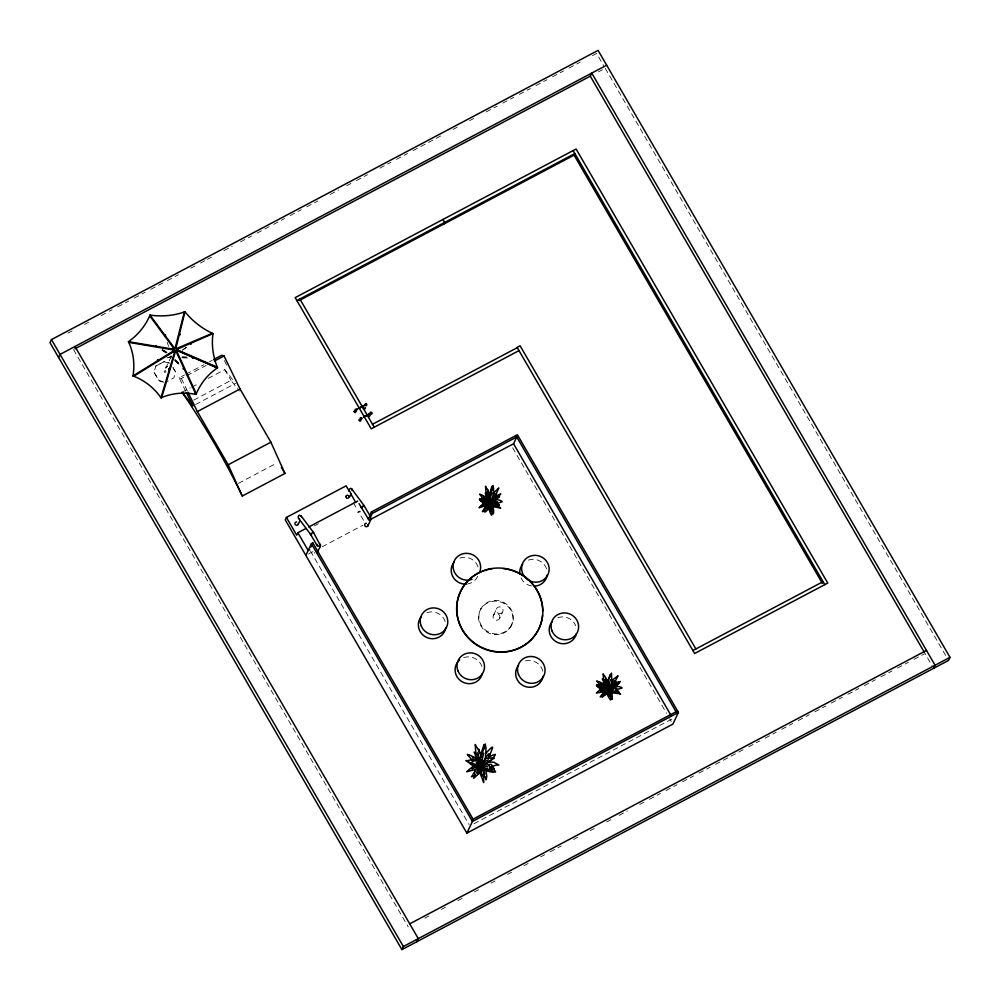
<?xml version="1.0" encoding="UTF-8"?>
<svg xmlns="http://www.w3.org/2000/svg" width="1000" height="1000" viewBox="0 0 1000 1000"><rect width="100%" height="100%" fill="white"/><g stroke="black" fill="none" stroke-linecap="round" stroke-linejoin="round"><path stroke-width="0.75" stroke-dasharray="5 3.75" d="M163.9 382.275L159.012 380.838L154.025 372.25L155.8 366.075L164.462 361.5L169.35 362.938M164.175 370.962L164.55 372.35L165.963 372.025L165.588 370.637L164.175 370.962L166.137 366.825L167.55 366.5M166.137 366.825L166.125 367.837M173.062 367.587L175.55 371.887L173.9 377.788L166.363 381.975M170.987 357.837L171.262 356.962M155.8 366.075L164.462 361.5M154.025 372.25L159.137 380.562L164.025 382M171.375 356.2L166.287 366.912L167.45 366.65M175.55 371.887L171.163 364.787M480.85 609.038L481.188 608.325M493.512 615.138L496.688 608.462M499.475 618.688A3.475 3.325 25.4 0 0 496.5 613.562A3.475 3.325 25.4 0 0 493.512 618.5A3.475 3.325 25.4 0 0 499.475 618.688L502.65 612.013A3.475 3.325 25.4 0 0 499.675 606.875A3.475 3.325 25.4 0 0 496.688 611.812A3.475 3.325 25.4 0 0 502.65 612.013M510.65 626.775A17.35 16.65 25.4 0 0 495.775 601.138A17.35 16.65 25.4 0 0 480.825 625.8A17.35 16.65 25.4 0 0 510.65 626.775L510.975 626.075A17.35 16.65 25.4 0 0 496.112 600.438A17.35 16.65 25.4 0 0 481.15 625.1A17.35 16.65 25.4 0 0 510.975 626.075M182.8 350.012L186.537 347.3M182.237 350.213L185.963 347.525M170.65 357.15L171.038 356.037L170.65 357.15L167.75 357.925M67.95 333.162L72.088 330.975M84.513 324.4L88.65 322.212M101.075 315.637L107.975 311.988M109.362 311.25L112.112 309.8M117.638 306.875L128.688 301.038M134.2 298.113L145.25 292.262M150.762 289.35L165.95 281.312M167.338 280.587L178.375 274.738M190.8 268.175L194.938 265.975M200.463 263.062L205.987 260.138M207.362 259.413L211.5 257.213M223.925 250.637L232.213 246.262M240.487 241.875L251.537 236.038M257.062 233.113L272.238 225.087M273.625 224.35L284.662 218.512M290.188 215.588L301.225 209.75M306.75 206.825L317.8 200.987M330.213 194.412L338.5 190.025M346.788 185.65L350.925 183.463M356.45 180.538L367.488 174.7M379.913 168.125L390.95 162.275M396.475 159.362L407.525 153.512M413.038 150.6L440.65 135.988M453.075 129.425L457.212 127.225M469.637 120.65L473.775 118.462M486.2 111.888L497.238 106.05M502.762 103.125L513.812 97.287M519.325 94.362L530.375 88.525M535.9 85.6L546.938 79.763M552.463 76.838L563.5 71M569.025 68.075L580.062 62.237M592.487 55.663L596.625 53.475L603.65 65.588M598.425 71.862L602.5 69.713M185.675 391.213L179.112 377.837L184.613 374.913M186 374.188L203.9 364.712M209.412 361.8L212.162 360.35M179.112 377.837L181.363 378.55L185.487 376.362M186.875 375.637L206.15 365.438M182.062 392.238L190.325 387.863M191.7 387.137L198.588 383.488M208.225 378.387L224.75 369.65L233.787 381.062M193.8 400.075L230.987 380.4L239.475 391.062M195.662 404.475L235.6 383.35M238.487 483.338L277.05 462.938M314.363 525.85L318.425 523.7M308.562 553.975L313.988 551.1M322.125 546.8L362.837 525.262M473.975 823.737L672.85 718.538M424.787 918.162L428.925 915.975M441.325 909.412L445.462 907.225M457.863 900.662L462 898.475M474.4 891.912L478.537 889.725M490.938 883.162L495.075 880.975M507.475 874.412L511.613 872.225M524.012 865.662L528.138 863.475M540.55 856.912L544.675 854.725M550.188 851.812L561.213 845.987M573.625 839.425L577.75 837.237M590.163 830.675L594.288 828.487M606.688 821.925L610.825 819.737M619.1 815.362L627.362 810.987M639.763 804.425L643.9 802.237M649.412 799.325L660.438 793.487M665.95 790.575L676.975 784.737M682.487 781.825L693.512 776M699.025 773.075L710.05 767.25M715.562 764.325L743.125 749.75M748.637 746.838L759.663 741M765.175 738.088L776.2 732.25M781.712 729.338L792.738 723.5M798.25 720.588L809.275 714.75M814.788 711.838L825.812 706M831.325 703.088L842.35 697.262M847.85 694.338L858.875 688.512M864.388 685.588L875.413 679.762M880.925 676.85L891.95 671.012M897.463 668.1L908.487 662.262M914 659.35L925.025 653.512L932.05 665.625M167 357.825L171.388 356.625M182.688 357.212L185.625 357.275M182.5 357.85L188.4 357.975M182.05 356.875L186.462 357M181.863 357.512L189.225 357.713M164.338 361.763L169.225 363.2M162.862 349.712L167.825 352.875M162.688 350.363L166.4 352.725M162.113 349.625L167.05 352.825M161.938 350.275L166.863 353.462M175.162 360.087L179.537 364.288M174.562 360.4L180.037 365.65M174.875 359.288L180.325 364.625M175.362 360.675L179.725 364.938M170.475 357.425L170.05 356.175M605.212 68.275L946.188 656.375M512.625 447.788L666.6 713.363M669.737 718.763L671.3 721.45M353.35 502.775L357.163 509.35M360.975 515.925L364.025 521.188M224.75 369.65L230.987 380.4M310.462 551.05L469.062 824.587M73.513 349.562L408.25 926.912M224.425 360.6L227.712 367.287M181.363 378.55L187.35 390.938M167.2 342.25L168.612 346.463M314.875 553.225A1.737 1.663 25.4 0 1 314.25 552.587M531.55 585.938A13.875 13.312 25.4 0 1 520.712 577.325M528.362 560.112A13.875 13.312 25.4 0 1 547.175 571.538M557.825 617.7A13.875 13.312 25.4 0 1 575.737 625.712M525.413 660.9A13.875 13.312 25.4 0 1 542.9 671.525M463.738 657.65A13.875 13.312 25.4 0 1 482.537 669.087M427 612.688A13.875 13.312 25.4 0 1 445.8 624.113M477.65 576.375A13.875 13.312 25.4 0 1 467.812 583.925M459.85 558.1A13.875 13.312 25.4 0 1 478.663 569.525"/><path stroke-width="1.5" d="M611.075 689.5L611.438 690.512L612.55 690.425M492.438 505.4L490.887 505.662L490.962 501.712M480.2 766.938L481.987 761.388L484.387 760.625L485.462 757.45L486.037 748.263L485.238 743.95L484.212 747.913A4.088 3.95 -10.8 0 0 483.913 748.288L478.913 762.663L481.625 762.688L483.525 764.875M615.975 692.262L614.637 691.888A15.713 4.412 26.4 0 0 611.163 691.213L611.05 692.6L617.825 693.562M488.113 503.475C487.575 507.725 491.4 502.35 492.388 500.538M603.375 680.875L602.3 678.9L604.8 680.75L606.925 684.562L605.812 690.775M604.487 684.2L603.9 681.587M478.475 764.575C477.725 771.712 480.087 760.825 478.125 763.275M495.275 499.787L492.075 501.7L491.763 500.238A17.387 3.975 -11.1 0 1 494.087 498.738L494.5 498.525M479.062 767.725L476.925 765.612A1.538 1.075 -86.6 0 1 476.975 765.238L477.125 764.4M485.588 494.275C483.95 488.15 491.4 500.7 487.788 500.675A16.3 3.938 57.2 0 0 487.25 497.812L487.1 497.35M606.85 690.125L605.2 687.962L602.05 686.55A3.062 1.95 65.4 0 1 601.775 686.363L599.688 685.9M488.612 507.475L487.425 508.95M610.763 689.55L611.613 690.888M492.013 505.15L492.575 506.637L498.663 507.625M485.513 768.275C481.25 769.837 491.1 772.7 493.387 771.85M477.025 768.612L476.55 766.587L480.425 765.638M605.25 688.45L607.65 690.738M483.762 766.975L476.875 766.188M496.613 506.2L495.438 505.75A14.262 3.975 31.5 0 0 492.375 504.875L492.312 503.438M477.612 764.688L477.15 766.4L475.95 766.275L465.863 760.7L468.888 760.487A3.237 2.737 68.2 0 1 469.2 760.275L472.438 759.712M491.725 487.55L491.912 486.362L489.487 494.375M613.575 689.325L612.45 688.938A25.075 6.525 48.2 0 0 609.913 688.888C606.613 690.263 621.625 693.662 616.35 690.337A3.062 2.087 -27.3 0 0 616.287 690.075C615.7 686.05 610.388 689.038 610.375 686.912A19.737 4.713 -7.5 0 1 612.975 685.35L613.438 685.138M616.675 678.025L618.025 675.812L611.45 680.75M483.975 500.925L481.675 500.95L484.375 499.012L487.312 498.675L488.713 503.512L487.688 502.738L490.375 499.387L488.862 504.025L490.562 505.4L490.025 506.087M482.525 776.112L480.788 770.188L482.95 770.588L483.837 772.862L483.625 782.562L482.875 779.825M487.525 491.35L488.062 490.1L488.125 491.5M605.862 687.588L605.662 690.9L605.825 688.2M487.512 504.263L487.562 501.1M491.312 758.2C488.488 757.288 483.025 758.962 483.75 762M606.475 692.475L605.163 693.775L606.025 688.213M486.962 507.725L486.825 508.925L488.038 507.35M493.612 512.163L493.65 511.65A4.713 0.85 86.8 0 1 493.65 510.875L493.137 506.575M605.125 688.612C605.525 691.287 591.788 683.725 598.112 684.762M484.562 761.825L483.8 760.725M492.163 502.362L488.963 502.163L492.013 502.6M601.438 695.413L600.188 696.862L602.238 696.312A3.262 1.5 -31 0 1 602.875 696.038L603.95 695.562M489.338 502.825L491.637 500.637L491.812 498.462M604.663 688.612L604.55 689.675M491.175 492.863L491.287 492M616.638 678.363L613.562 684.725M483.45 765.125L480 766.938L486.175 763.525L488.575 765.013L490.662 768.3A4.487 3.413 -27.9 0 1 490.725 768.688L492.688 771.55L490.438 770.662M487 502.413C486.413 505.262 475.575 498.263 480.788 498.787M495.637 494.738L496.375 493.525M483.537 510.025L482.4 511.675L484.2 511.037A3.375 1.613 -38.7 0 1 484.812 510.675L485.325 510.387M614.538 682.35L615.662 681.2L614.562 681.237M480.562 767.75L481.863 760.362M481.05 766.3L482.088 760.4M352.137 490.613C352.35 485.55 345.95 490.525 350.4 492.1M487.013 507.337L488.025 503.762L488.9 504.062M489.087 504.725L491 498.488M607.675 685.55L606.562 686.612M493.575 512.487L493.2 513.987L492.612 512.062M481.488 757.35L481.05 753.587L484.012 744.6L484.137 747.45M607.712 689.987C606.175 681.812 614.15 687.275 607.65 689.513M483.75 753.112L480.25 766.862M607.9 690.013L608.8 685.638A25.075 2.2 -82.1 0 0 609.9 681.475L610.3 679.725M491.8 492.85L488.65 504M607.7 681.5L610.175 674.562L610.325 676.525M604.55 689.25L604.562 689.2A2.925 2.8 25.4 0 1 604.875 688.65M476.587 765.788L477.475 764.038M479.575 764.7L479.8 766.5L473.438 763.65A3.05 2.138 65.9 0 1 473.113 763.413L469.975 763.45L473.663 760.962L477.95 760.462L480.125 766.675M483.6 509.762L486.163 505.7M610.288 685.562L610.487 686.475M489.325 502.612L491.6 500.213M473.013 774.287L476.163 769.4M161.65 397.562L161.15 396.725L161.65 397.562L175.425 351.562M479.113 767.875C478.137 765.713 473.612 770.75 474.75 774.737A4.263 3.438 31.8 0 0 474.8 775.15L473.612 778.337L478.375 774.125L481.1 769.95M610.763 691.388L611.6 690.275M175.012 348.638L184.338 312L185 312.2M185.012 311.762A58.4 43.775 33.9 0 0 213 333.612A58.4 46.9 63.1 0 0 217.55 367.863A58.4 52.213 -85.5 0 0 196 394.45A58.4 56.6 -41.6 0 0 160.975 397.8A58.4 57.475 58.7 0 0 132.988 375.938A58.4 54.337 -59 0 0 128.438 341.688A58.4 49.025 -24.9 0 0 149.987 315.1A58.4 44.65 4.8 0 0 185.012 311.762L175.9 348.2L175.238 348.013M489.175 755.562L488.525 756.963M601.487 695.188L604.513 691.6M129.438 342.688L128.887 341.725L129.613 342.05M173.725 350.25L173.612 349.25L128.438 341.688M174.55 349.5L174.55 350.337M176.525 350.588L177.225 349.825L217.275 367.2L216.275 367.713M605.737 691.012L606.462 689.587M483.837 762.425L484.562 762.05M480.763 760.475L479.487 761.413M483.7 762.312L480.863 765.062M484.538 764.912L480.45 764.237L484.5 765.275L479.387 766.75L484.65 764.938M160.975 397.8L174.762 351.512L175.425 351.7M184.075 312.85L184.338 312M609.038 685.975L610.763 685.525L611.825 682.362L611.475 673.088L610.675 675.888A3.062 2.8 -3.6 0 0 610.425 676.15C605.6 681.338 609.55 685.6 606.925 690.713M488.025 505.375C487.362 501.712 484.15 507.825 485.025 509.9A3.562 2.812 33 0 0 485.05 510.225C482.875 515.438 489.4 508.45 489.513 505.925M499.412 495.387L500.825 493.963L496.287 495.675M607.175 690.738L608.625 685.888L608.925 686.55M489.087 505.312L489.45 504.487M489.225 505.425L489.225 504.35M482.362 769.075L479.075 771.475M368.25 415.225L368.925 416.712L370.15 415.462M480.513 506.388L479.012 507.75L486.512 505.487M618.812 682.763L620.363 681.55L616.788 682.312M597.975 691.825L596.337 692.975L604.237 691.7M472.788 775.362L471.413 776.7L472.575 776.425M610.7 691.287L607.788 690.925M320.55 545.712L313.5 532.475L301.025 515.8L299.037 515.262L298.125 516.825L298.525 518.25L310.613 534.4L317.162 545.7C322.362 547.275 320.425 544.637 317.238 552.688M367.875 525.9L371.325 518.587L369.338 517.125M492.238 504.575L498.338 507.137L496.887 504.938A3.762 2.737 -31.4 0 0 496.85 504.637L493.6 501.112L488.263 503.688M607.238 685.487L606.638 686.062L607.688 690.5M345.725 496.275L347.4 495.087M478.825 762.775L478.525 762.312M364.888 404.475C366.625 401.5 368.113 406.825 365.138 405.5M478.525 750L478.913 749.212L479.288 751.438M484.425 768.425L490.325 770.612M51.463 339.575L50 342.663L401.912 949.613L948.538 660.425L950 657.337L598.088 50.388L51.463 339.575L403.375 946.525L401.912 949.613M58.587 357.463L60.05 354.387L606.675 65.2M349.062 490.913L346.125 485.838L286.413 517.425L285.25 519.888L466.863 833.125L672.862 724.15L678.413 712.45L517.4 434.738L371.413 511.962L369.475 516.038M298.137 524.5L299.938 520.688M443.925 224L444.675 222.413L442.95 219.462M306.025 528.413L297.887 532.725L296.712 535.188L286.413 517.425M305.85 555.413L311.4 543.713L312.887 542.925L473.05 819.163M310.963 546.987L312.887 542.925M350.875 493.425C351.463 495.9 346.763 500.975 345.675 496.712M370.337 517.513L372.262 513.45L516.763 437L513.55 443.775L369.05 520.225M74.887 348.837L590.288 76.175L591.75 73.088L935.075 665.238L933.612 668.312M299.125 300.6L574.087 155.137L574.837 153.562L296.887 300.6M466.863 833.125L472.425 821.425L678.413 712.45M416.838 941.712L418.3 938.637L74.975 346.488M483.525 768.012L483.325 768.975M480.613 506.15L483.65 503.225L485.725 502.925M491.637 489.588L488.888 497.688L490 499.288M494.975 497.262L497.537 490.863A3.625 3.575 84.9 0 0 497.575 490.487L498.85 487.962L492.788 493.625M605.538 678.737L605.95 678.05L606.2 679.463M486.65 507.95L487.45 506.463M488.288 758.525L491.6 750.562A4.312 4.275 -88.3 0 0 491.637 750.088C495.325 742.588 487.587 751.612 485.65 753.425M487.875 499.75C489.513 503.413 488.787 491.25 488.825 504.7M606.688 685.75L607.238 689.925M476.987 772.225L478.4 769.725M489.012 503.425L488.137 504.663M489.2 503.562L488.638 505.062L492.488 501.2M488.713 505.625L489.425 504.513M488.263 504.387L491.438 499.263M488.425 504.55L491.4 499.65L492.537 500.037M491.8 489.312L491.987 489.012A3.388 3.237 -8.4 0 1 492.212 488.713L493.013 485.588L493.462 487.725M488.025 500.575L490.487 501.138M491.987 498.462C492.987 499.862 493.85 489.325 493.525 488.212M604.425 695.337L607.675 692.962L607.463 691.425M499.062 496.15L495.462 500.425M492.788 497.2L495.163 493.475M479.312 767.887L480.45 766.087M479.762 769.287L480.887 767.7M484.762 759.262L488.438 753.825M482.85 765.675L486.688 766.462M607.513 690.013L610.25 686.4M610.013 686.087L610.2 685.875A19.963 1.462 -50.1 0 1 610.588 685.325M489.5 754.325L490.375 753.487M604.913 693.188L605.487 692.362A19.963 0.663 -58.1 0 1 606.5 691.062L609.763 686M488.088 504.162C498.288 504.663 487.475 505.45 491.125 502.75M618.45 683.425L615.562 686.35M490.8 503.125L488.225 503.95M614.05 680.713L612.938 682.15A19.963 1.462 -50.1 0 0 611.45 684.137M177.5 350.487L176.45 351.775L174.75 351.938L173.388 350.875L173.175 349.225L174.213 347.925L175.912 347.762L177.275 348.825L177.5 350.487L217.55 367.863M363.625 407.262C362.15 409.05 366.188 409.688 365.25 407.525M609.888 691.75L608.387 689.7L609.7 691.787M606.1 690.55L604.35 690.462L603.162 694.712M482.413 769.712C482.113 761.5 481.15 765.7 483.438 768.925M317.462 544.4L317.162 545.7M368.1 517.612L368.35 519.45L371.188 518.925M491.388 502.438L491.25 502.6A20.787 5.1 55.5 0 1 493.488 503.113L494.475 503.638M310.775 533.75L313.363 532.375A1.8 0.637 -33.2 0 1 313.488 532.863M363.725 506.625L363.975 506.337A1.8 0.637 -33 0 0 364 505.6L361.413 506.962A1.8 0.637 -33 0 0 361.388 507.713L362.275 507.587M490.588 499.55L491.337 498.713M492.125 504.913L488.013 504.363M490.938 502.875L488.675 504.113M607.163 691.137L607.463 690.825A19.737 0.838 -56.2 0 1 607.888 690.487M480.075 766.675C476.712 764.5 483.375 762.95 481.925 760.413M479.65 764.475L482.362 761.612L484.9 763.975L494.275 758.188L491.587 758.325M483.025 760.688L482.575 761.663M598.337 691.275C601.175 687.387 603.9 690.5 607.288 689.912M607.675 689.7L610.112 687.262M484.688 767.788L479.1 767.262L484.45 768.175L481.838 767.225L483.125 765.512M607.137 690.65L612.325 687.387M606.975 692.987L602.288 697.125L603.2 694.987M478.488 763.288L481.125 766.413M609.012 686.562L610.225 685.462M480.887 765.325L483.825 762.825M176.038 350.387L175.287 350.775M489.025 762.537L494.15 756.575A3.388 3.337 -18.9 0 0 494.288 756.225C498.363 752.15 490.438 756.05 488.525 757.487M176.475 349.55L213 333.612M479.738 767.825L484.812 763.213M480.863 767.138L484.913 763.462M498.775 497.375L499.5 496.775L497.512 496.912M483.85 762.387L483.975 762.275A18.375 4.25 -10.1 0 1 485.8 761.112L488.438 759.9M609.55 689.112L606.962 690.8L606.737 688L607.075 689.488M489.913 506.163L488.612 507.125M483.575 761L479.675 767.525L483.938 761.462M607.812 690.512L611 687.862M607.913 690.675L610.025 688.913M493.013 497.488L496.225 495.712M489.975 498.5L491.675 499.6M498.425 497.663L493.975 499.9M600.013 685.675L605.062 684.775L606.763 688.088M500.513 502.238C505.513 501.912 498.225 499.338 495.788 499.6M610.862 684.862L616.125 683.425M478.1 773.388L477.4 773.875M488.45 499.325L489.012 504.588M615.425 684.65L616.062 684.2M608.888 693.45C608.237 690.65 611.375 692.575 611.025 694.587M480.2 767.725C480.363 752.575 477.413 766.737 482.4 768.975M500.25 502.425L495.562 503.925M211.588 333.787L212.675 333.913M481.012 498.625L484.35 498.237L486.5 499.087M613.5 684.025L616.613 682.387M132.988 375.938L173.962 350.65M133.663 376.25L134.3 375.988L133.312 375.65L133.663 376.25L174.3 351.238M482.938 769.075L481.875 770.562M491.312 505.45L489.975 502.875L491.388 505.45M620.288 688.462C626.213 688.162 615.988 685.288 613.5 686.438M476.362 769.25L466.675 771.775L468.688 770.062A3.337 3 43.2 0 1 468.837 769.75L474.625 765.275M613.175 686.9L619.012 683.487L616.788 683.6M149.7 315.75L150.3 315.438L150.05 316.55L149.7 315.75L173.925 348.575L174.525 348.263L149.987 315.1M175.812 351.337L176.737 351.138L196.287 393.812L195.238 393.537L196.287 393.812M213.538 359.613L221.8 355.25L224.05 355.962L240.037 388.988L270.887 442.2L284.95 473.462L242.25 496.05C224.963 459.913 204.575 425.325 182.062 392.238L192.913 405.938L186.337 392.55M214.412 361.062L224.05 355.962M188.025 392.312L197.35 411.575L240.037 388.988M242.25 496.05L228.2 464.775L270.887 442.2M359.7 407.987L364.775 405.312M364.113 416.85L369.062 414.237M372.488 424.263L517.288 347.663M519 350.613L371.225 428.8L295.175 297.638L576.1 149.012L827.763 583.062L694.613 653.5L517.112 347.362L520.1 345.788L695.875 648.962M308.738 526.975L357.587 501.138M309.675 549.7L308.188 550.487L297.887 532.725M368.188 518.737L359.062 503.675M692.9 650.537L823.062 581.675L822.312 583.263L574.087 155.137M471.562 819.95L677.55 710.975M409.712 923.825L926.488 650.438M403.375 946.525L950 657.337M610.425 687.312L608.787 686.462M475.363 775.1L474.675 775.475A5 2.587 -37.5 0 0 473.9 775.913L472.625 776.413M482.775 505.5L486.25 503.95M619.987 688.625L615.4 689.887M497.863 504.812L498.5 504.775M494.263 498.65L495.15 498.212M471.8 768.913L476.575 766.875M481.362 499.7L479.738 499.425L480.875 500.875A3.275 1.938 44.9 0 1 481.488 501.413L483.875 503.488M613.162 685.263L614.163 684.837M478.75 761.513C478.713 764.575 477.15 766.65 480.525 767.45M598.362 684.638L604.15 685.413L603.425 681.787M609.963 691.787L611.538 691.925M212.325 333.312L176.6 348.525L176.95 349.125M492.225 768.2L494.3 768.863L491.55 765.638M607.812 692.712C611.9 690.9 611.5 703.838 609.788 698.825M606.487 690.425L610.938 688.85M606.45 690.65L610.887 689.087M489.663 506.587L491 506.925M600.475 691.188L601.575 690.825A15.713 2.675 -28.3 0 1 604.163 690.212L604.25 690.013M598.713 686.25L596.875 685.975L598.312 687.337A3.262 1.8 37.4 0 1 598.888 687.763L601.613 689.712M311.637 534.375L310.75 534.5M497.45 504.975L496.475 505.012M615.325 690.5L618.9 691.875L616.475 689.488M607.025 692.362L609.188 691.4L608.55 691.05M491.812 768.325L489.787 768.325M498.9 507.575L500.613 508.237L496.413 504.312M480.525 765.888L476.812 767.25M486.388 503.8L488.988 503.075M486.45 503.988L489.062 503.263M481.3 494.8L479.575 494.137L483.162 498.725M493.713 771.787C499.012 773.5 491.637 767.775 489.363 767.087L495.387 765.362A3.062 2.788 -41.5 0 0 495.75 765.125L498.9 765.075L494.15 762.375M478.8 771.55L477.15 773.562L478.975 761.5M494.475 496.95L497.312 496.812M491.087 505.575L490.062 506.362L490.275 507.463M616.975 691.4L615.763 691.438M618.575 693.475L620.513 694.125L617.238 691.35M469.663 755.263L467.312 754.4L472.525 760.537M487.725 761.737L493.913 762.312M598.538 681.637L596.587 681L599.738 684.325M487.25 764.625L490.112 764.438M615.725 688.138L615.288 688.175A19.963 5.412 9.9 0 0 612.525 688.538M615.925 688.125L616.912 688.075M607.375 690.075L604.412 690.325M481.525 494.762L486.6 497.713M497.525 501.75L496.087 501.812A17.775 4.838 10.9 0 0 494.787 501.938M469.975 755.225L476.463 758.4M484.688 768.725L483.562 768.812M490.55 764.425L491.712 764.412M472.587 759.712L476.4 760.512M610.75 689.125L607.25 689.038L610.675 689.3M491.488 500.462C488.95 497.925 487.738 505.775 484.2 501.112M476.112 762.875L477.15 763M481.538 761.112L480.05 760.3L476.5 753.75L474.075 752.075L475.35 754.812A3.562 3.038 -72.3 0 0 475.35 755.2L476.337 760.65M487.612 503.537L491.463 504.075M604.325 689.987L610.087 690.788M486.125 500.55L486.863 500.662M216.45 367.075L217.275 367.2M476.875 762.962L479.475 764.112M128.713 342.362L173.438 349.888M486.675 500.625L487.013 500.7A21.837 4.487 -18.7 0 1 488.438 501.625L488.537 502.125M599.25 681.65L604.525 684.625M604.163 686.312L604.975 686.55M299.662 518.95L298.525 518.25M486.163 768.438L488.263 769.087M370.45 414.188L371 414.275A1.363 1.288 82.2 0 0 371.788 413.888L372.075 412.825L371.012 412.137A1.363 1.288 82.2 0 0 370.238 412.525L369.938 413.575M604.763 686.475L605.138 686.6A25.075 5.55 -13.7 0 1 606.712 687.862L606.663 687.688A2.925 2.8 25.4 0 1 610.075 690.05A2.925 2.8 25.4 0 1 607.65 693.2M601.013 686.012L602.075 686.425M489.45 769.525L490.613 769.963M468.562 761.488L467.675 761.025L468.575 762.212M319.637 544L320.6 544.712M177.05 350.462L217.1 367.837M492.488 504.325L491.975 503.65M498.525 504.787L499.275 505.375L496.788 502.488M600.837 687.525L602.337 688.312M486.4 766.3L487.488 766.925M356.4 409.225C352.788 408.55 357.725 412.912 356.613 409.412M604.5 675.987L603.075 673.812L603.7 680.4M486.737 488.6L485.525 486.2L486.463 497.275M473.8 766.575L470.062 763.6A4.888 3.05 43.2 0 0 469.363 763.012L468.837 762.513M611.638 697.513L612.35 699.262L611.912 692.463M600.812 683.525L601.75 684.225M604.763 676.162L608.275 683.363M601.5 684.025L601.938 684.362A15.713 4.412 26.9 0 1 603.4 685.6M348.438 495.487L349.062 496.388M472.413 757.788L475.575 760.45M476.538 766.55L475.8 765.512M485.288 777.325L486.125 779.788L486.7 776.825A6.45 1.425 85.7 0 1 486.688 775.825L486.062 770.562M611.35 697.288L610.375 696M477.925 767.087L480.012 768.863M477.75 764.55L480.812 767.175M477.775 764.212L480.838 766.838M483.3 496.775L484.288 497.638A14.275 3.975 32 0 1 486.3 499.663M361.6 417.987C358.462 416.25 361.275 421.625 361.863 418.45M485.062 777.125L483.475 774.55M607.038 689.45L605 688.075A19.963 5.213 3.2 0 0 602.288 686.513M487.175 501.812L489.288 504M487.15 502.075L489.275 504.275M490.887 513.938C492.262 518.75 492.4 508.812 491.012 506.95M478.275 763.5L481.012 766.663M482.65 779.575L479.525 772.075M606.55 679.812L607.225 681.45M609.212 698.213L606.812 693.737M487.788 501.425L489.5 503.675M487.7 501.613L489.425 503.862M351.775 488.95L364.137 505.7L370.062 515.913M487.35 489.175L489.888 495.637M492.175 511.587L491.525 510.375M610.037 695.487L609.45 694.55M479.588 751.825L480.375 754.15M607.987 692.75L608.05 692.85A15.713 2.525 81.6 0 1 609.062 695.263L609.2 695.688M590.288 76.175L924.25 652.163M573.125 150.6L824.775 584.637M515.9 435.525L676.062 711.762M513.55 443.775L671.287 715.837M299.875 299.012L374.212 427.212M371.413 511.962L372.262 513.45M350.538 493.45L355.688 502.325M281.325 467.212L284.95 473.462M311.4 543.713L472.425 821.425M197.35 411.575L228.2 464.775M490.45 513.362L488.325 507.55M301.025 515.8L301.4 516.712M176.137 351.45L196 394.45M491.987 488.587L491.725 487.575M604.825 683.15L605.225 684.125M483.375 769L484.888 773.962M491.213 505.6L492.325 509.425M477.137 757.763L478.312 761.213M479.475 764.25L479.412 763.825M605.125 683.863L605.3 684.312A19.737 5.075 50 0 1 605.938 687.163L604.688 687.4M489.487 506.712L490.625 511.062M484.275 747.788L484.513 748.637M488.75 492.512L489.237 494.525M486.85 496.625L487.188 497.625M480.887 754.575L477.212 747.775A2.812 2.675 -79.4 0 0 476.887 747.537L475.2 744.488L476.012 754.8M609.125 695.45L609.412 696.35M605.312 679.575L605.8 681.237A19.963 4.375 65.2 0 1 606.35 683.512M488.775 504.15L488.488 501.838M477.85 752.463L479.425 759.463M487.388 492.488L488.35 497.375M476.337 756.775L476.512 757.675M486.337 499.525L485.613 495.125M492.225 489.363L492.325 490.438M310.637 534.562A1.8 0.637 -33.2 0 1 310.663 533.812M298.363 523.663A1.737 1.663 25.4 0 1 295.15 524.412L294.975 524A1.737 1.663 25.4 0 1 296.637 521.938M368.038 524.637A1.737 1.663 25.4 0 1 366.675 526.675A1.737 1.663 25.4 0 1 364.663 525.1A1.737 1.663 25.4 0 1 366.388 523.337M358.075 512.362A1.737 1.663 25.4 0 1 360.012 511.65M360.938 418.537A10.738 1.75 -30.1 0 1 361.763 418M363.5 416.925A10.738 1.75 -30.1 0 1 364.387 416.413M365.288 415.913A10.738 1.75 -30.1 0 1 366.188 415.425M367.925 414.55A10.738 1.75 -30.1 0 1 368.75 414.15M369.55 413.8A10.738 1.75 -30.1 0 1 370.3 413.475M356.725 409.462A10.888 1.775 -30.1 0 1 358.475 408.387M359.375 407.875A10.888 1.775 -30.1 0 1 360.275 407.362M361.175 406.875A10.888 1.775 -30.1 0 1 362.925 405.988M363.762 405.588A10.888 1.775 -30.1 0 1 364.575 405.238M365.325 404.913A10.888 1.775 -30.1 0 1 366.037 404.637M365.25 416.125A9.7 1.587 -30.1 0 1 366.85 415.288M367.625 414.9A9.7 1.587 -30.1 0 1 368.375 414.538M542.562 615.1A43.362 41.625 25.4 0 1 475.075 643.888A43.362 41.625 25.4 0 1 481.362 571.725M482.638 571.2A43.362 41.625 25.4 0 1 492.075 568.725M503.3 568.575A43.362 41.625 25.4 0 1 542.712 611M485.012 500.588A17.775 4.612 2.3 0 1 485.475 500.812M486.625 501.488A17.775 4.612 2.3 0 1 486.925 501.725M525.962 578.263A13.875 13.312 25.4 0 1 531 555.913A13.875 13.312 25.4 0 1 548.95 571.475A13.875 13.312 25.4 0 1 526.875 579.05M547.137 575.05A13.875 13.312 25.4 0 1 535.138 586.087M519.825 573.9A13.875 13.312 25.4 0 1 522.663 564.1M576.375 633.775A13.875 13.312 25.4 0 1 557 642.212A13.875 13.312 25.4 0 1 552.125 621.688M543.05 676.175A13.875 13.312 25.4 0 1 524 686.025A13.875 13.312 25.4 0 1 518.587 665.238M482.275 673.725A13.875 13.312 25.4 0 1 461.838 681.587A13.875 13.312 25.4 0 1 459.675 659.987M445.763 627.612A13.875 13.312 25.4 0 1 426.712 637.463A13.875 13.312 25.4 0 1 421.287 616.675M472 579.362A13.875 13.312 25.4 0 1 453.188 567.925A13.875 13.312 25.4 0 1 468.812 553.525A13.875 13.312 25.4 0 1 479.538 572.413M466.637 584.075A13.875 13.312 25.4 0 1 454.15 562.087M487.825 499.963L487.463 504.35L487.825 499.963M354.125 411.4C355.363 415.3 357.212 408.787 354.125 411.4M359.1 420C360.35 423.9 362.2 417.375 359.1 420M179.513 333.888L180.025 334.663L179.513 333.888M155.95 345.637L156.488 346.413L155.95 345.637M192.35 357.15L192.812 358.062L192.35 357.15M168.812 368.9L169.262 369.812L168.812 368.9M608.763 686.675L605.95 689.65L608.763 686.675M157.9 359.625L157.6 360.613L157.9 359.625M165.45 334.888L165.238 335.737L165.45 334.888M183.6 367.812L183.325 368.812L183.6 367.812M191.175 343.088L190.938 343.938L191.175 343.088M460.838 626.587A43.362 41.625 25.4 0 0 535.125 635.013A43.362 41.625 25.4 0 0 503.425 568.3A43.362 41.625 25.4 0 0 460.838 626.587M552.05 630.95A13.875 13.312 25.4 0 0 575.675 634.975A13.875 13.312 25.4 0 0 566.788 613.125A13.875 13.312 25.4 0 0 552.05 630.95M518.513 674.5A13.875 13.312 25.4 0 0 542.125 678.525A13.875 13.312 25.4 0 0 533.25 656.675A13.875 13.312 25.4 0 0 518.513 674.5M457.962 670.9A13.875 13.312 25.4 0 0 481.575 674.925A13.875 13.312 25.4 0 0 472.688 653.088A13.875 13.312 25.4 0 0 457.962 670.9M421.225 625.938A13.875 13.312 25.4 0 0 444.837 629.963A13.875 13.312 25.4 0 0 435.95 608.112A13.875 13.312 25.4 0 0 421.225 625.938"/></g></svg>
